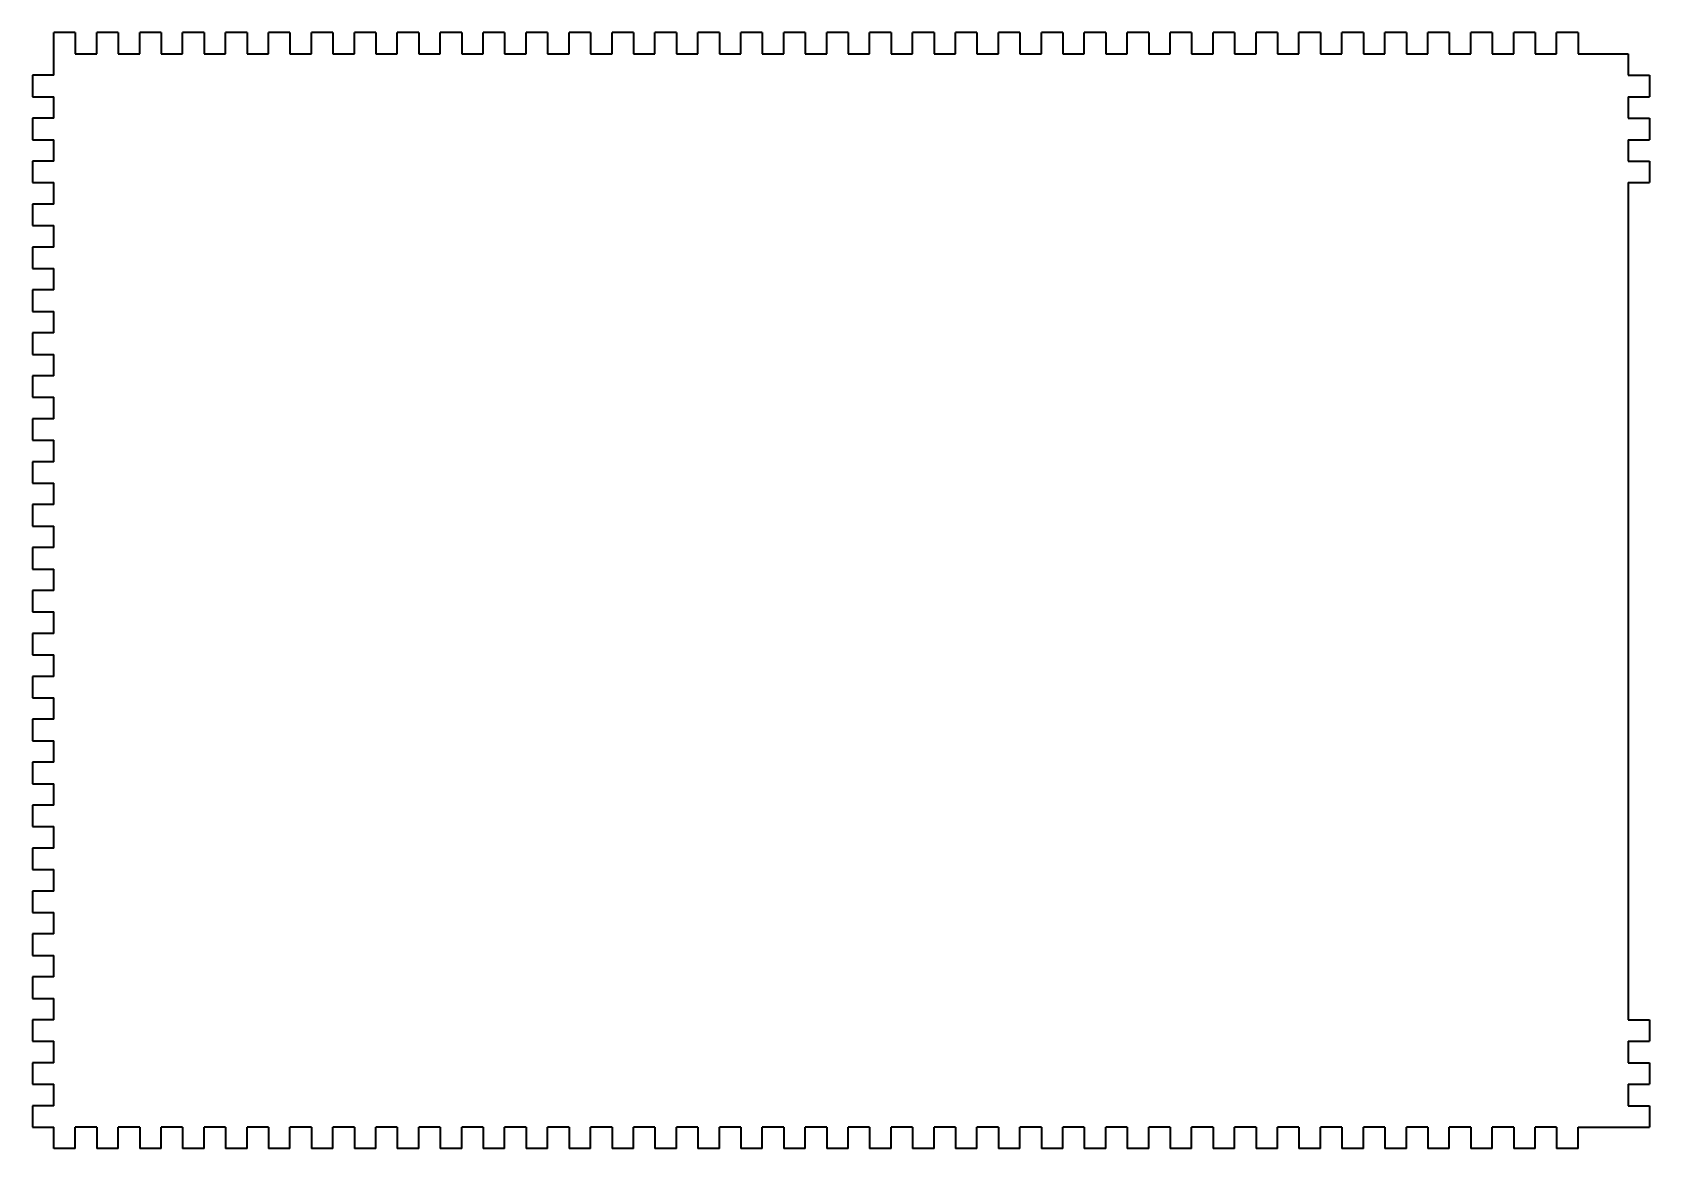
# Model space of a CAD drawing. Extents: x 36 to 262, y 27 to 183.
import ezdxf

# ---------------------------------------------------------------- set-up
doc = ezdxf.new("R2010")
doc.units = 0

msp = doc.modelspace()

# ---------------------------------------------------------------- linework, layer by layer
at = {"color": 7, "lineweight": 35}
for p, q in [((38.5, 177), (38.5, 183)), ((41.5, 183), (38.5, 183)), ((41.5, 183), (41.5, 180)), ((44.5, 180), (44.5, 183)), ((47.5, 183), (44.5, 183)), ((47.5, 183), (47.5, 180)), ((50.5, 180), (50.5, 183)), ((53.5, 183), (50.5, 183)), ((53.5, 183), (53.5, 180)), ((56.5, 180), (56.5, 183)), ((59.5, 183), (56.5, 183)), ((59.5, 183), (59.5, 180)), ((62.5, 180), (62.5, 183)), ((65.5, 183), (62.5, 183)), ((65.5, 183), (65.5, 180)), ((68.5, 180), (68.5, 183)), ((71.5, 183), (68.5, 183)), ((71.5, 183), (71.5, 180)), ((74.5, 180), (74.5, 183)), ((77.5, 183), (74.5, 183)), ((77.5, 183), (77.5, 180)), ((80.5, 180), (80.5, 183)), ((83.5, 183), (80.5, 183)), ((83.5, 183), (83.5, 180)), ((86.5, 180), (86.5, 183)), ((89.5, 183), (86.5, 183)), ((89.5, 183), (89.5, 180)), ((92.5, 180), (92.5, 183)), ((95.5, 183), (92.5, 183)), ((95.5, 183), (95.5, 180)), ((98.5, 180), (98.5, 183)), ((101.5, 183), (98.5, 183)), ((101.5, 183), (101.5, 180)), ((104.5, 180), (104.5, 183)), ((107.5, 183), (104.5, 183)), ((107.5, 183), (107.5, 180)), ((110.5, 180), (110.5, 183)), ((113.5, 183), (110.5, 183)), ((113.5, 183), (113.5, 180)), ((116.5, 180), (116.5, 183)), ((119.5, 183), (116.5, 183)), ((119.5, 183), (119.5, 180)), ((122.5, 180), (122.5, 183)), ((125.5, 183), (122.5, 183)), ((125.5, 183), (125.5, 180)), ((128.5, 180), (128.5, 183)), ((131.5, 183), (128.5, 183)), ((131.5, 183), (131.5, 180)), ((134.5, 180), (134.5, 183)), ((137.5, 183), (134.5, 183)), ((137.5, 183), (137.5, 180)), ((140.5, 180), (140.5, 183)), ((143.5, 183), (140.5, 183)), ((143.5, 183), (143.5, 180)), ((146.5, 180), (146.5, 183)), ((149.5, 183), (146.5, 183)), ((149.5, 183), (149.5, 180)), ((152.5, 180), (152.5, 183)), ((155.5, 183), (152.5, 183)), ((155.5, 183), (155.5, 180)), ((158.5, 180), (158.5, 183)), ((161.5, 183), (158.5, 183)), ((161.5, 183), (161.5, 180)), ((164.5, 180), (164.5, 183)), ((167.5, 183), (164.5, 183)), ((167.5, 183), (167.5, 180)), ((170.5, 180), (170.5, 183)), ((173.5, 183), (170.5, 183)), ((173.5, 183), (173.5, 180)), ((176.5, 180), (176.5, 183)), ((179.5, 183), (176.5, 183)), ((179.5, 183), (179.5, 180)), ((182.5, 180), (182.5, 183)), ((185.5, 183), (182.5, 183)), ((185.5, 183), (185.5, 180)), ((188.5, 180), (188.5, 183)), ((191.5, 183), (188.5, 183)), ((191.5, 183), (191.5, 180)), ((194.5, 180), (194.5, 183)), ((197.5, 183), (194.5, 183)), ((197.5, 183), (197.5, 180)), ((200.5, 180), (200.5, 183)), ((203.5, 183), (200.5, 183)), ((203.5, 183), (203.5, 180)), ((206.5, 180), (206.5, 183)), ((209.5, 183), (206.5, 183)), ((209.5, 183), (209.5, 180)), ((212.5, 180), (212.5, 183)), ((215.5, 183), (212.5, 183)), ((215.5, 183), (215.5, 180)), ((218.5, 180), (218.5, 183)), ((221.5, 183), (218.5, 183)), ((221.5, 183), (221.5, 180)), ((224.5, 180), (224.5, 183)), ((227.5, 183), (224.5, 183)), ((227.5, 183), (227.5, 180)), ((230.5, 180), (230.5, 183)), ((233.5, 183), (230.5, 183)), ((233.5, 183), (233.5, 180)), ((236.5, 180), (236.5, 183)), ((239.5, 183), (236.5, 183)), ((239.5, 183), (239.5, 180)), ((242.5, 180), (242.5, 183)), ((245.5, 183), (242.5, 183)), ((245.5, 183), (245.5, 180)), ((248.5, 180), (248.5, 183)), ((251.5, 183), (248.5, 183)), ((251.5, 183), (251.5, 180)), ((41.5, 180), (44.5, 180)), ((47.5, 180), (50.5, 180)), ((53.5, 180), (56.5, 180)), ((59.5, 180), (62.5, 180)), ((65.5, 180), (68.5, 180)), ((71.5, 180), (74.5, 180)), ((77.5, 180), (80.5, 180)), ((83.5, 180), (86.5, 180)), ((89.5, 180), (92.5, 180)), ((95.5, 180), (98.5, 180)), ((101.5, 180), (104.5, 180)), ((107.5, 180), (110.5, 180)), ((113.5, 180), (116.5, 180)), ((119.5, 180), (122.5, 180)), ((125.5, 180), (128.5, 180)), ((131.5, 180), (134.5, 180)), ((137.5, 180), (140.5, 180)), ((143.5, 180), (146.5, 180)), ((149.5, 180), (152.5, 180)), ((155.5, 180), (158.5, 180)), ((161.5, 180), (164.5, 180)), ((167.5, 180), (170.5, 180)), ((173.5, 180), (176.5, 180)), ((179.5, 180), (182.5, 180)), ((185.5, 180), (188.5, 180)), ((191.5, 180), (194.5, 180)), ((197.5, 180), (200.5, 180)), ((203.5, 180), (206.5, 180)), ((209.5, 180), (212.5, 180)), ((215.5, 180), (218.5, 180)), ((221.5, 180), (224.5, 180)), ((227.5, 180), (230.5, 180)), ((233.5, 180), (236.5, 180)), ((239.5, 180), (242.5, 180)), ((245.5, 180), (248.5, 180)), ((251.5, 180), (258.5, 180)), ((258.5, 180), (258.5, 177)), ((35.5, 177), (35.5, 174)), ((38.5, 177), (35.5, 177)), ((258.5, 177), (261.5, 177)), ((261.5, 177), (261.5, 174)), ((35.5, 174), (38.5, 174)), ((38.5, 171), (38.5, 174)), ((258.5, 174), (261.5, 174)), ((258.5, 174), (258.5, 171)), ((35.5, 171), (35.5, 168)), ((38.5, 171), (35.5, 171)), ((258.5, 171), (261.5, 171)), ((261.5, 171), (261.5, 168)), ((35.5, 168), (38.5, 168)), ((38.5, 165), (38.5, 168)), ((258.5, 168), (258.5, 165)), ((258.5, 168), (261.5, 168)), ((35.5, 165), (35.5, 162)), ((38.5, 165), (35.5, 165)), ((258.5, 165), (261.5, 165)), ((261.5, 165), (261.5, 162)), ((35.5, 162), (38.5, 162)), ((38.5, 159), (38.5, 162)), ((258.5, 162), (258.5, 45)), ((258.5, 162), (261.5, 162)), ((35.5, 159), (35.5, 156)), ((38.5, 159), (35.5, 159)), ((35.5, 156), (38.5, 156)), ((38.5, 153), (38.5, 156)), ((35.5, 153), (35.5, 150)), ((38.5, 153), (35.5, 153)), ((35.5, 150), (38.5, 150)), ((38.5, 147), (38.5, 150)), ((35.5, 147), (35.5, 144)), ((38.5, 147), (35.5, 147)), ((35.5, 144), (38.5, 144)), ((38.5, 141), (38.5, 144)), ((35.5, 141), (35.5, 138)), ((38.5, 141), (35.5, 141)), ((35.5, 138), (38.5, 138)), ((38.5, 135), (38.5, 138)), ((35.5, 135), (35.5, 132)), ((38.5, 135), (35.5, 135)), ((35.5, 132), (38.5, 132)), ((38.5, 129), (38.5, 132)), ((35.5, 129), (35.5, 126)), ((38.5, 129), (35.5, 129)), ((35.5, 126), (38.5, 126)), ((38.5, 123), (38.5, 126)), ((35.5, 123), (35.5, 120)), ((38.5, 123), (35.5, 123)), ((35.5, 120), (38.5, 120)), ((38.5, 117), (38.5, 120)), ((35.5, 117), (35.5, 114)), ((38.5, 117), (35.5, 117)), ((35.5, 114), (38.5, 114)), ((38.5, 111), (38.5, 114)), ((35.5, 111), (35.5, 108)), ((38.5, 111), (35.5, 111)), ((35.5, 108), (38.5, 108)), ((38.5, 105), (38.5, 108)), ((35.5, 105), (35.5, 102)), ((38.5, 105), (35.5, 105)), ((35.5, 102), (38.5, 102)), ((38.5, 99), (38.5, 102)), ((35.5, 99), (35.5, 96)), ((38.5, 99), (35.5, 99)), ((35.5, 96), (38.5, 96)), ((38.5, 93), (38.5, 96)), ((35.5, 93), (35.5, 90)), ((38.5, 93), (35.5, 93)), ((35.5, 90), (38.5, 90)), ((38.5, 87), (38.5, 90)), ((35.5, 87), (35.5, 84)), ((38.5, 87), (35.5, 87)), ((35.5, 84), (38.5, 84)), ((38.5, 81), (38.5, 84)), ((35.5, 81), (35.5, 78)), ((38.5, 81), (35.5, 81)), ((35.5, 78), (38.5, 78)), ((38.5, 75), (38.5, 78)), ((35.5, 75), (35.5, 72)), ((38.5, 75), (35.5, 75)), ((35.5, 72), (38.5, 72)), ((38.5, 69), (38.5, 72)), ((35.5, 69), (35.5, 66)), ((38.5, 69), (35.5, 69)), ((35.5, 66), (38.5, 66)), ((38.5, 63), (38.5, 66)), ((35.5, 63), (35.5, 60)), ((38.5, 63), (35.5, 63)), ((35.5, 60), (38.5, 60)), ((38.5, 57), (38.5, 60)), ((35.5, 57), (35.5, 54)), ((38.5, 57), (35.5, 57)), ((35.5, 54), (38.5, 54)), ((38.5, 51), (38.5, 54)), ((35.5, 51), (35.5, 48)), ((38.5, 51), (35.5, 51)), ((35.5, 48), (38.5, 48)), ((38.5, 45), (38.5, 48)), ((35.5, 45), (35.5, 42)), ((38.5, 45), (35.5, 45)), ((258.5, 45), (261.5, 45)), ((261.5, 45), (261.5, 42)), ((35.5, 42), (38.5, 42)), ((38.5, 39), (38.5, 42)), ((258.5, 42), (261.5, 42)), ((258.5, 42), (258.5, 39)), ((35.5, 39), (35.5, 36)), ((38.5, 39), (35.5, 39)), ((258.5, 39), (261.5, 39)), ((261.5, 39), (261.5, 36)), ((35.5, 36), (38.5, 36)), ((38.5, 33), (38.5, 36)), ((258.5, 36), (258.5, 33)), ((258.5, 36), (261.5, 36)), ((35.5, 33), (35.5, 30)), ((38.5, 33), (35.5, 33)), ((258.5, 33), (261.5, 33)), ((261.5, 33), (261.5, 30)), ((35.5, 30), (38.5, 30)), ((38.5, 27), (38.5, 30)), ((44.5, 30), (41.5, 30)), ((41.5, 27), (41.5, 30)), ((44.5, 30), (44.5, 27)), ((50.5, 30), (47.5, 30)), ((47.5, 27), (47.5, 30)), ((50.5, 30), (50.5, 27)), ((56.5, 30), (53.5, 30)), ((53.5, 27), (53.5, 30)), ((56.5, 30), (56.5, 27)), ((62.5, 30), (59.5, 30)), ((59.5, 27), (59.5, 30)), ((62.5, 30), (62.5, 27)), ((68.5, 30), (65.5, 30)), ((65.5, 27), (65.5, 30)), ((68.5, 30), (68.5, 27)), ((74.5, 30), (71.5, 30)), ((71.5, 27), (71.5, 30)), ((74.5, 30), (74.5, 27)), ((80.5, 30), (77.5, 30)), ((77.5, 27), (77.5, 30)), ((80.5, 30), (80.5, 27)), ((86.5, 30), (83.5, 30)), ((83.5, 27), (83.5, 30)), ((86.5, 30), (86.5, 27)), ((92.5, 30), (89.5, 30)), ((89.5, 27), (89.5, 30)), ((92.5, 30), (92.5, 27)), ((98.5, 30), (95.5, 30)), ((95.5, 27), (95.5, 30)), ((98.5, 30), (98.5, 27)), ((104.5, 30), (101.5, 30)), ((101.5, 27), (101.5, 30)), ((104.5, 30), (104.5, 27)), ((110.5, 30), (107.5, 30)), ((107.5, 27), (107.5, 30)), ((110.5, 30), (110.5, 27)), ((116.5, 30), (113.5, 30)), ((113.5, 27), (113.5, 30)), ((116.5, 30), (116.5, 27)), ((122.5, 30), (119.5, 30)), ((119.5, 27), (119.5, 30)), ((122.5, 30), (122.5, 27)), ((128.5, 30), (125.5, 30)), ((125.5, 27), (125.5, 30)), ((128.5, 30), (128.5, 27)), ((134.5, 30), (131.5, 30)), ((131.5, 27), (131.5, 30)), ((134.5, 30), (134.5, 27)), ((140.5, 30), (137.5, 30)), ((137.5, 27), (137.5, 30)), ((140.5, 30), (140.5, 27)), ((146.5, 30), (143.5, 30)), ((143.5, 27), (143.5, 30)), ((146.5, 30), (146.5, 27)), ((152.5, 30), (149.5, 30)), ((149.5, 27), (149.5, 30)), ((152.5, 30), (152.5, 27)), ((158.5, 30), (155.5, 30)), ((155.5, 27), (155.5, 30)), ((158.5, 30), (158.5, 27)), ((164.5, 30), (161.5, 30)), ((161.5, 27), (161.5, 30)), ((164.5, 30), (164.5, 27)), ((170.5, 30), (167.5, 30)), ((167.5, 27), (167.5, 30)), ((170.5, 30), (170.5, 27)), ((176.5, 30), (173.5, 30)), ((173.5, 27), (173.5, 30)), ((176.5, 30), (176.5, 27)), ((182.5, 30), (179.5, 30)), ((179.5, 27), (179.5, 30)), ((182.5, 30), (182.5, 27)), ((188.5, 30), (185.5, 30)), ((185.5, 27), (185.5, 30)), ((188.5, 30), (188.5, 27)), ((194.5, 30), (191.5, 30)), ((191.5, 27), (191.5, 30)), ((194.5, 30), (194.5, 27)), ((200.5, 30), (197.5, 30)), ((197.5, 27), (197.5, 30)), ((200.5, 30), (200.5, 27)), ((206.5, 30), (203.5, 30)), ((203.5, 27), (203.5, 30)), ((206.5, 30), (206.5, 27)), ((212.5, 30), (209.5, 30)), ((209.5, 27), (209.5, 30)), ((212.5, 30), (212.5, 27)), ((218.5, 30), (215.5, 30)), ((215.5, 27), (215.5, 30)), ((218.5, 30), (218.5, 27)), ((224.5, 30), (221.5, 30)), ((221.5, 27), (221.5, 30)), ((224.5, 30), (224.5, 27)), ((230.5, 30), (227.5, 30)), ((227.5, 27), (227.5, 30)), ((230.5, 30), (230.5, 27)), ((236.5, 30), (233.5, 30)), ((233.5, 27), (233.5, 30)), ((236.5, 30), (236.5, 27)), ((242.5, 30), (239.5, 30)), ((239.5, 27), (239.5, 30)), ((242.5, 30), (242.5, 27)), ((248.5, 30), (245.5, 30)), ((245.5, 27), (245.5, 30)), ((248.5, 30), (248.5, 27)), ((251.5, 30), (261.5, 30)), ((251.5, 27), (251.5, 30)), ((41.5, 27), (38.5, 27)), ((47.5, 27), (44.5, 27)), ((53.5, 27), (50.5, 27)), ((59.5, 27), (56.5, 27)), ((65.5, 27), (62.5, 27)), ((71.5, 27), (68.5, 27)), ((77.5, 27), (74.5, 27)), ((83.5, 27), (80.5, 27)), ((89.5, 27), (86.5, 27)), ((95.5, 27), (92.5, 27)), ((101.5, 27), (98.5, 27)), ((107.5, 27), (104.5, 27)), ((113.5, 27), (110.5, 27)), ((119.5, 27), (116.5, 27)), ((125.5, 27), (122.5, 27)), ((131.5, 27), (128.5, 27)), ((137.5, 27), (134.5, 27)), ((143.5, 27), (140.5, 27)), ((149.5, 27), (146.5, 27)), ((155.5, 27), (152.5, 27)), ((161.5, 27), (158.5, 27)), ((167.5, 27), (164.5, 27)), ((173.5, 27), (170.5, 27)), ((179.5, 27), (176.5, 27)), ((185.5, 27), (182.5, 27)), ((191.5, 27), (188.5, 27)), ((197.5, 27), (194.5, 27)), ((203.5, 27), (200.5, 27)), ((209.5, 27), (206.5, 27)), ((215.5, 27), (212.5, 27)), ((221.5, 27), (218.5, 27)), ((227.5, 27), (224.5, 27)), ((233.5, 27), (230.5, 27)), ((239.5, 27), (236.5, 27)), ((245.5, 27), (242.5, 27)), ((251.5, 27), (248.5, 27))]:
    msp.add_line(p, q, dxfattribs=at)

doc.saveas('drawing.dxf')
